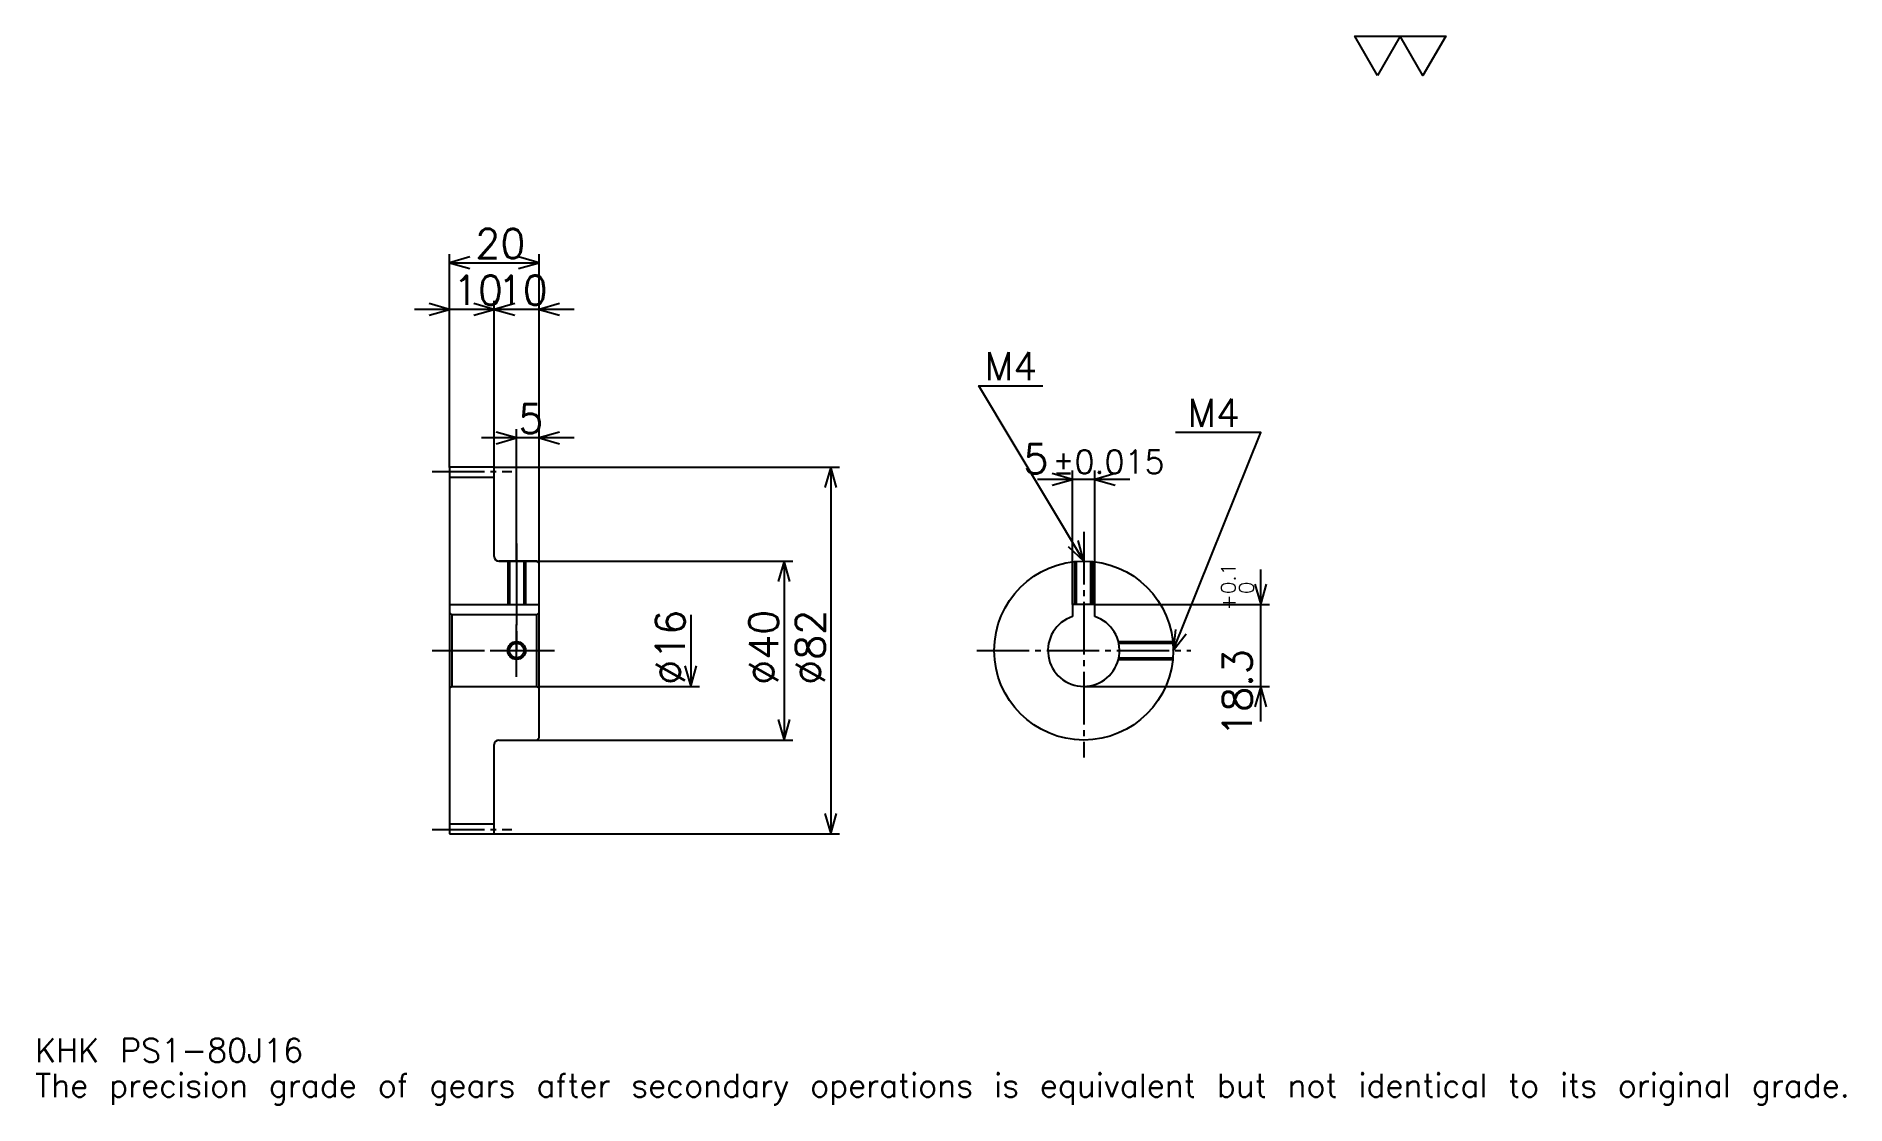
# Model space of a CAD drawing. Extents: x 13 to 418, y 5 to 244.
import ezdxf

# ---------------------------------------------------------------- set-up
doc = ezdxf.new("R2010")
doc.units = 0
doc.linetypes.add('DASHDOT', pattern=[15.652174, 11.73913, -1.304348, 1.304348, -1.304348])
doc.layers.get('0').update_dxf_attribs({"linetype": 'CONTINUOUS'})
doc.layers.add('DASHDOT', color=6, linetype='DASHDOT')
doc.styles.add('KANJI', font='TXT', dxfattribs={"bigfont": 'BIGFONT'})

msp = doc.modelspace()

# ---------------------------------------------------------------- linework, layer by layer
at = {"color": 5}
for p, q in [((105.652168, 147.304352), (105.652168, 194.91304)), ((125.652168, 147.304352), (125.652168, 194.91304)), ((105.652168, 192.956512), (125.652168, 192.956512)), ((123.478256, 182.521729), (97.82608, 182.521729)), ((133.478256, 182.521729), (107.82608, 182.521729)), ((115.652168, 147.304352), (115.652168, 184.478256)), ((133.478256, 153.82608), (112.82608, 153.82608)), ((120.652168, 147.304352), (120.652168, 155.782608)), ((105.652168, 147.204346), (105.652168, 147.304352)), ((115.55217, 147.304352), (125.652168, 147.304352)), ((115.652168, 147.204346), (115.652168, 147.304352)), ((120.652168, 126.304344), (120.652168, 147.304352)), ((120.652168, 126.304344), (120.652168, 147.304352)), ((125.652168, 147.304352), (192.82608, 147.304352)), ((125.652168, 125.804344), (125.652168, 147.304352)), ((190.869568, 147.304352), (190.869568, 65.304344)), ((244.891296, 116.604347), (244.891296, 146.521729)), ((249.891296, 116.604347), (249.891296, 146.521729)), ((257.717377, 144.565216), (237.065216, 144.565216)), ((116.652168, 126.304344), (125.652168, 126.304344)), ((125.652168, 126.304344), (182.391296, 126.304344)), ((180.434784, 126.304344), (180.434784, 86.304344)), ((286.956512, 90.478256), (286.956512, 124.430435)), ((159.565216, 114.304344), (159.565216, 98.304344)), ((249.891296, 116.604347), (288.913055, 116.604347)), ((125.652168, 98.304344), (161.521729, 98.304344)), ((247.391296, 98.304344), (288.913055, 98.304344)), ((116.652168, 86.304344), (125.652168, 86.304344)), ((125.652168, 86.304344), (182.391296, 86.304344)), ((115.55217, 65.304344), (125.652168, 65.304344)), ((125.652168, 65.304344), (192.82608, 65.304344))]:
    msp.add_line(p, q, dxfattribs=at)
at = {"color": 4}
for p, q in [((105.652168, 145.054352), (115.652168, 145.054352)), ((105.652168, 116.604347), (125.652168, 116.604347)), ((106.152168, 114.304344), (106.152168, 98.304344)), ((125.152168, 114.304344), (125.652168, 114.804344)), ((125.152168, 98.304344), (125.652168, 97.804344)), ((105.652168, 67.554344), (115.652168, 67.554344))]:
    msp.add_line(p, q, dxfattribs=at)
at = {"color": 7}
msp.add_lwpolyline([(313.043488, 234.782608), (307.956543, 243.600006), (328.304352, 243.600006), (323.217407, 234.782608), (318.130432, 243.600006), (313.043488, 234.782608)], dxfattribs=at)
at = {"color": 5}
for points in [[(110.217384, 194.260864), (105.652168, 192.956512), (110.217384, 191.652176)], [(121.086952, 191.652176), (125.652168, 192.956512), (121.086952, 194.260864)], [(101.086952, 181.217392), (105.652168, 182.521729), (101.086952, 183.82608)], [(111.086952, 181.217392), (115.652168, 182.521729), (111.086952, 183.82608)], [(120.217384, 183.82608), (115.652168, 182.521729), (120.217384, 181.217392)], [(130.217392, 183.82608), (125.652168, 182.521729), (130.217392, 181.217392)], [(247.391296, 126.304344), (223.91304, 165.434784), (238.260864, 165.434784)], [(116.086952, 152.521729), (120.652168, 153.82608), (116.086952, 155.130432)], [(130.217392, 155.130432), (125.652168, 153.82608), (130.217392, 152.521729)], [(267.391296, 106.304344), (286.956512, 155), (267.913055, 155)], [(192.173904, 142.739136), (190.869568, 147.304352), (189.565216, 142.739136)], [(240.32608, 143.260864), (244.891296, 144.565216), (240.32608, 145.869568)], [(254.456512, 145.869568), (249.891296, 144.565216), (254.456512, 143.260864)], [(243.924042, 129.547913), (247.391296, 126.304344), (246.16098, 130.890076)], [(181.73912, 121.739128), (180.434784, 126.304344), (179.130432, 121.739128)], [(285.652161, 121.169563), (286.956512, 116.604347), (288.260864, 121.169563)], [(267.882996, 111.026711), (267.391296, 106.304344), (270.303619, 110.054146)], [(158.260864, 102.86956), (159.565216, 98.304344), (160.869568, 102.86956)], [(288.260864, 93.739128), (286.956512, 98.304344), (285.652161, 93.739128)], [(179.130432, 90.86956), (180.434784, 86.304344), (181.73912, 90.86956)], [(189.565216, 69.86956), (190.869568, 65.304344), (192.173904, 69.86956)]]:
    msp.add_lwpolyline(points, dxfattribs=at)
at = {"color": 4}
for points in [[(115.652168, 127.304344), (115.652168, 147.204346), (115.55217, 147.304352), (105.752167, 147.304352), (105.652168, 147.204346), (105.652168, 97.804344)], [(116.652168, 86.304344), (125.152168, 86.304344), (125.652168, 86.804344), (125.652168, 125.804344), (125.152168, 126.304344), (116.652168, 126.304344)], [(118.652168, 126.304344), (118.652168, 116.604347)], [(119.032166, 126.304344), (119.032166, 116.604347)], [(122.272171, 126.304344), (122.272171, 116.604347)], [(122.652168, 126.304344), (122.652168, 116.604347)], [(245.391296, 116.604347), (245.391296, 126.204094)], [(245.771301, 116.604347), (245.771301, 126.238625)], [(249.011292, 116.604347), (249.011292, 126.238625)], [(249.391296, 116.604347), (249.391296, 126.204094)], [(105.652168, 97.804344), (106.152168, 98.304344), (125.152168, 98.304344), (125.152168, 114.304344), (106.152168, 114.304344), (105.652168, 114.804344)], [(249.891296, 113.903687), (249.891296, 116.604347), (244.891296, 116.604347), (244.891296, 113.903687)], [(255.137268, 108.304344), (267.291046, 108.304344)], [(255.225555, 107.924347), (267.325592, 107.924347)], [(255.137268, 104.304344), (267.291046, 104.304344)], [(255.225555, 104.684341), (267.325592, 104.684341)], [(105.652168, 97.804344), (105.652168, 65.404343), (105.752167, 65.304344), (115.55217, 65.304344), (115.652168, 65.404343), (115.652168, 85.304344)]]:
    msp.add_lwpolyline(points, dxfattribs=at)
for centre, radius in [((247.391296, 106.304344), 20), ((120.652168, 106.304344), 1.62)]:
    msp.add_circle(centre, radius, dxfattribs=at)
at = {"color": 7}
msp.add_circle((120.652168, 106.304344), 2, dxfattribs=at)
at = {"color": 4}
for centre, radius, start, end in [((116.652168, 127.304344), 1, 180, 270), ((247.391296, 106.304344), 8, 108.20995733, 71.79004267), ((116.652168, 85.304344), 1, 90, 180)]:
    msp.add_arc(centre, radius, start, end, dxfattribs=at)
at = {"layer": 'DASHDOT', "color": 7}
for p, q in [((101.739128, 146.304352), (119.565208, 146.304352)), ((247.391296, 132.82608), (247.391296, 82.391296)), ((120.652168, 126.304344), (120.652168, 106.304344)), ((101.739128, 106.304344), (129.565216, 106.304344)), ((223.478256, 106.304344), (271.304352, 106.304344)), ((101.739128, 66.304344), (119.565208, 66.304344))]:
    msp.add_line(p, q, dxfattribs=at)
for points in [[(120.652168, 130.217392), (120.652168, 112.691299)], [(120.652168, 100.391304), (120.652168, 112.217384)], [(114.73912, 106.304344), (126.565216, 106.304344)]]:
    msp.add_lwpolyline(points, dxfattribs=at)

# ---------------------------------------------------------------- texts
at = {"color": 7, "style": 'KANJI'}
for s, height, p in [('20', 6.521739, (111.41304, 194)), ('10', 6.521739, (106.41304, 183.565216)), ('10', 6.521739, (116.41304, 183.565216)), ('M4', 6.26087, (225.217377, 166.739136)), ('M4', 6.26087, (270.521729, 156.304352)), ('5', 6.521739, (121.0326, 154.869568)), ('5', 6.521739, (233.929138, 145.869568)), ('%%p0.015', 5.217391, (240.384857, 145.869568)), ('KHK PS1-80J16', 5.217391, (13.043478, 14.347826)), ('The precision grade of gears after secondary operations is equivalent but not identical to its original grade.', 5.217391, (13.043478, 6.521739))]:
    msp.add_text(s, height=height, dxfattribs=at).set_placement(p)
for s, height, p in [('0.1', 3.26087, (281.347839, 118.90937)), ('+', 3.26087, (281.347839, 115.257202)), ('0', 3.26087, (285.391296, 118.90937)), ('%%c16', 6.521739, (158.260864, 98.641304)), ('%%c40', 6.521739, (179.130432, 98.641296)), ('%%c82', 6.521739, (189.565216, 98.641296)), ('18.3', 6.521739, (285, 87.028534))]:
    msp.add_text(s, height=height, rotation=90, dxfattribs=at).set_placement(p)

doc.saveas('drawing.dxf')
